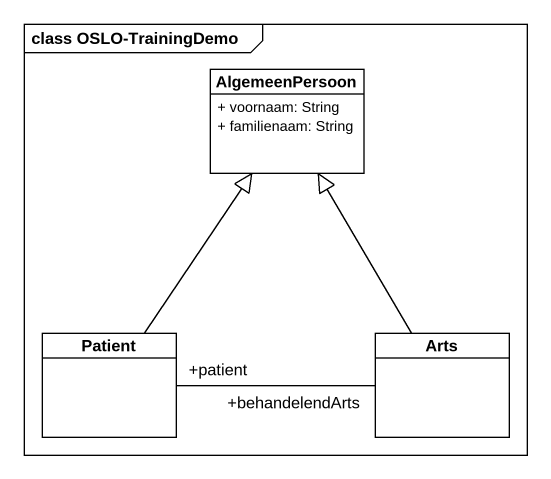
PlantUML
@startuml
mainframe class OSLO-TrainingDemo
hide circle
hide empty members
skinparam classAttributeIconSize 0
class AlgemeenPersoon {
  + voornaam: String
  + familienaam: String
}
class Patient
class Arts
Patient -up-|> AlgemeenPersoon
Patient "+patient" -right- "+behandelendArts" Arts
Arts -up-|> AlgemeenPersoon
@enduml
